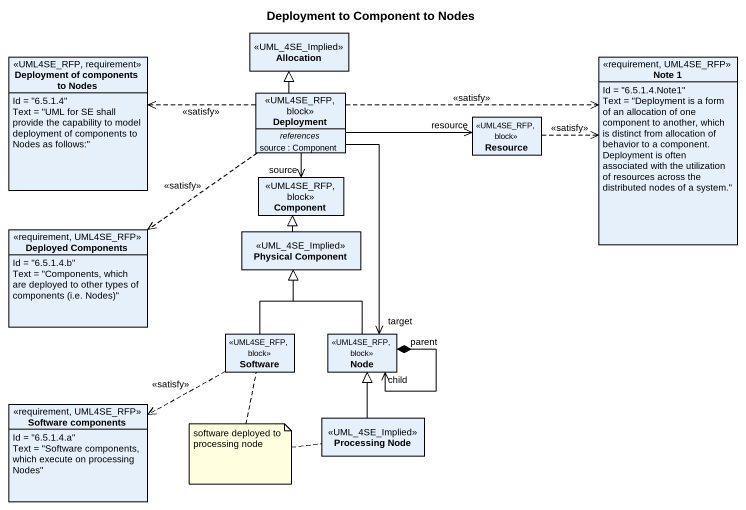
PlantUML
@startuml
title Deployment to Component to Nodes
hide circle
hide empty members
class Allocation <<UML_4SE_Implied>>
class "Deployment of components to Nodes" as Deployment_of_components_to <<UML4SE_RFP, requirement>> {
  Id = "6.5.1.4"
  Text = "UML for SE shall provide the capability to model deployment of components to Nodes as follows:"
}
class Deployment <<UML4SE_RFP, block>> {
  -- references --
  source : Component
}
class "Note 1" as Note_1 <<requirement, UML4SE_RFP>> {
  Id = "6.5.1.4.Note1"
  Text = "Deployment is a form of an allocation of one component to another, which is distinct from allocation of behavior to a component. Deployment is often associated with the utilization of resources across the distributed nodes of a system."
}
class Resource <<UML4SE_RFP, block>>
class "Component" as Component_ <<UML4SE_RFP, block>>
class "Deployed Components" as Deployed_Components <<requirement, UML4SE_RFP>> {
  Id = "6.5.1.4.b"
  {field} Text = "Components, which are deployed to other types of components (i.e. Nodes)"
}
class "Physical Component" as Physical_Component <<UML_4SE_Implied>>
class Software <<UML4SE_RFP, block>>
class "Node" as Node_ <<UML4SE_RFP, block>>
class "Software components" as Software_components <<requirement, UML4SE_RFP>> {
  Id = "6.5.1.4.a"
  Text = "Software components, which execute on processing Nodes"
}
class "Processing Node" as Processing_Node <<UML_4SE_Implied>>
Deployment -up-|> Allocation
Deployment .left.> Deployment_of_components_to : <<satisfy>>
Deployment .right.> Note_1 : <<satisfy>>
Deployment -right-> "resource" Resource
Deployment --> "source" Component_
Deployment ..> Deployed_Components : <<satisfy>>
Deployment --> "target" Node_
Resource .right.> Note_1 : <<satisfy>>
Physical_Component -up-|> Component_
Software -up-|> Physical_Component
Software .left.> Software_components : <<satisfy>>
Node_ -up-|> Physical_Component
Node_ "parent" *--> "child" Node_
Processing_Node -up-|> Node_
note as N1
  software deployed to processing node
end note
N1 .. Processing_Node
N1 .. Software
@enduml
